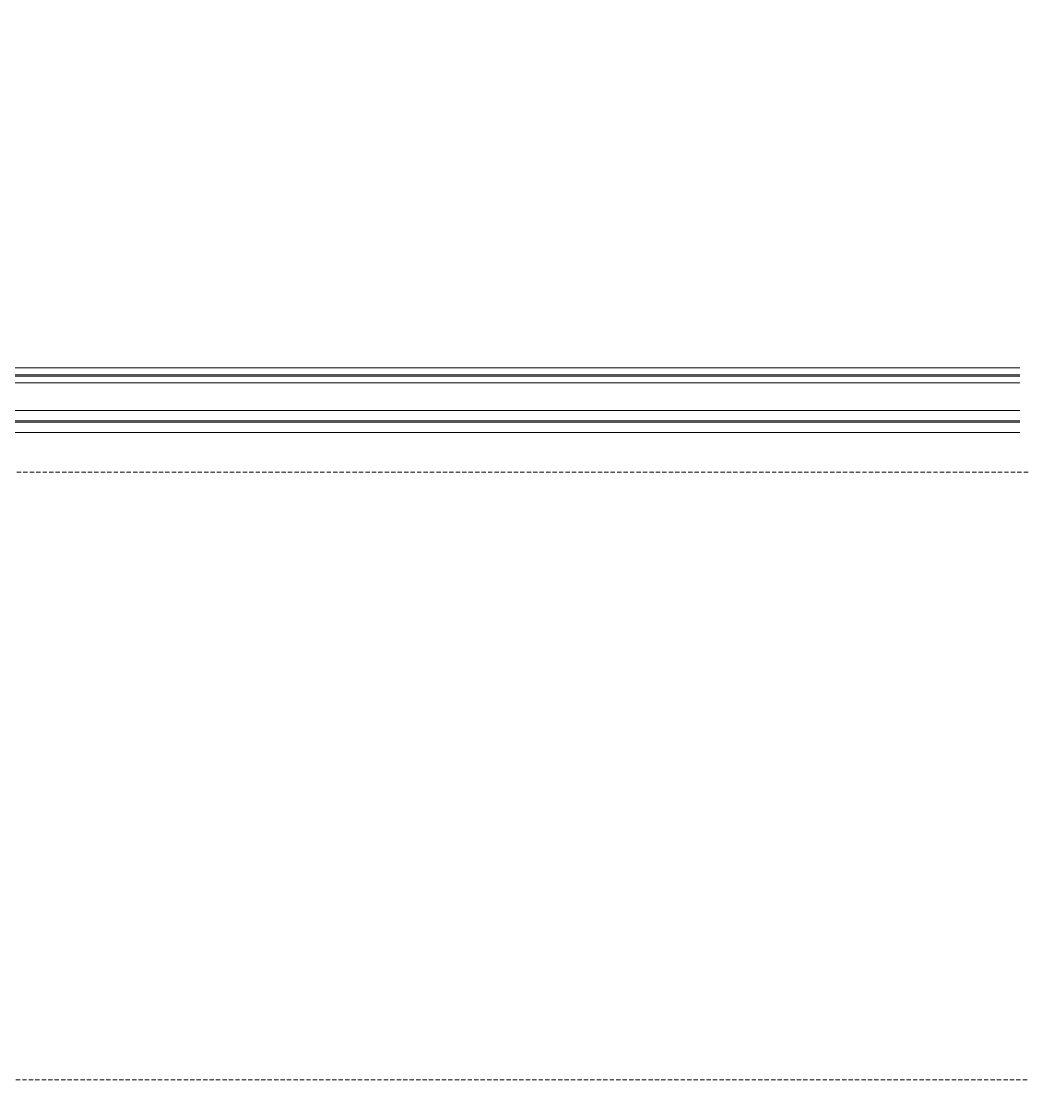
# Model space of a CAD drawing. Extents: x -1457 to 23780, y -2071 to 4205.
# Drawn here: x 14050.5 to 14108.7, y 284.7 to 346.2 of the extents above; entities that cross this region are included whole.
import ezdxf

# ---------------------------------------------------------------- set-up
doc = ezdxf.new("R2010")
doc.units = 0
doc.header["$MEASUREMENT"] = 0
doc.linetypes.add('HIDDEN', pattern=[0.375, 0.25, -0.125])
doc.layers.add('15', color=9, linetype='Continuous', lineweight=9)
doc.layers.add('M-TEFRIS2-015', color=129, linetype='Continuous', lineweight=9)

# ---------------------------------------------------------------- blocks, each defined once
blk = doc.blocks.new('*U224')
at = {"layer": '15'}
for p, q in [((1.469, -18.947), (62.699, -18.947)), ((1.469, -19.347), (62.699, -19.347)), ((1.469, -19.423), (62.699, -19.423)), ((1.469, -19.823), (62.699, -19.823)), ((1.469, -21.423), (62.699, -21.423)), ((1.469, -22.023), (62.699, -22.023)), ((1.469, -22.099), (62.699, -22.099)), ((1.469, -22.699), (62.699, -22.699))]:
    blk.add_line(p, q, dxfattribs=at)

msp = doc.modelspace()

# ---------------------------------------------------------------- linework, layer by layer
at = {"layer": 'M-TEFRIS2-015', "linetype": 'HIDDEN', "lineweight": 0}
for points in [[(15478.819, 284.7), (13012.2, 284.7), (13012.2, 1124.027)], [(13047.5, 1124.027), (13047.5, 320), (15478.819, 320)]]:
    msp.add_lwpolyline(points, dxfattribs=at)

# ---------------------------------------------------------------- block references
msp.add_blockref('*U224', (14045.833, 345), dxfattribs=at)

doc.saveas('drawing.dxf')
